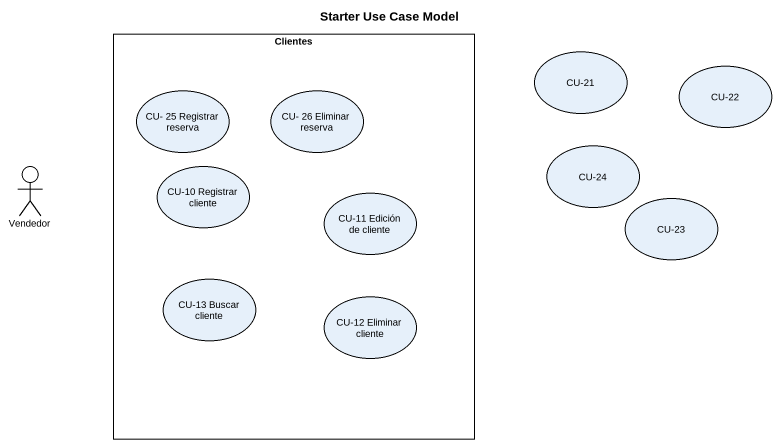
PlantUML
@startuml
title Starter Use Case Model
rectangle Clientes {
  usecase "CU- 25 Registrar reserva" as CU_25_Registrar_reserva
  usecase "CU- 26 Eliminar reserva" as CU_26_Eliminar_reserva
  usecase "CU-10 Registrar cliente" as CU_10_Registrar_cliente
  usecase "CU-11 Edición de cliente" as CU_11_Edición_de_cliente
  usecase "CU-13 Buscar cliente" as CU_13_Buscar_cliente
  usecase "CU-12 Eliminar cliente" as CU_12_Eliminar_cliente
}
usecase "CU-21" as CU_21
usecase "CU-22" as CU_22
usecase "CU-24" as CU_24
actor Vendedor
usecase "CU-23" as CU_23
@enduml
